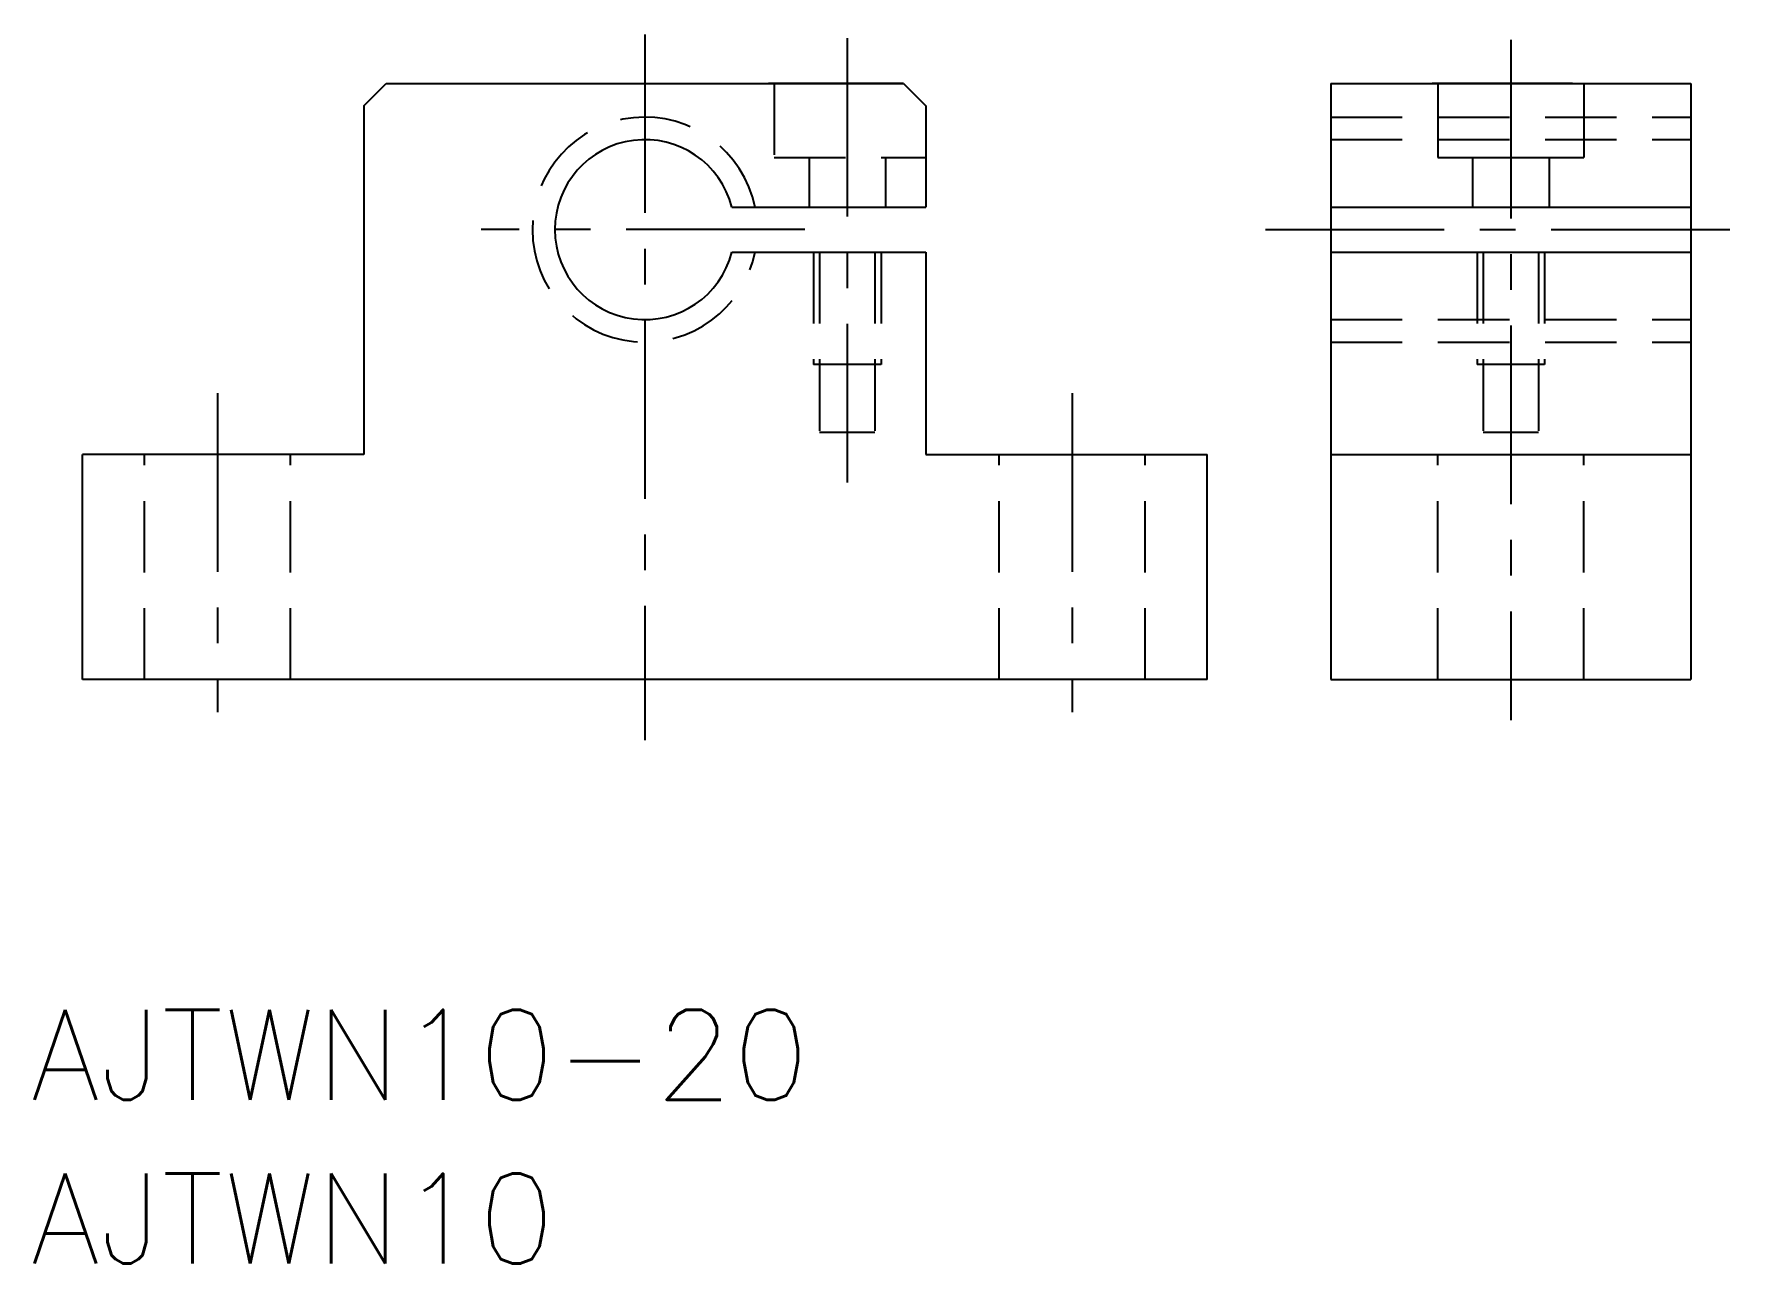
# Model space of a CAD drawing. Extents: x 28.6 to 105.1, y 110.4 to 165.1.
import ezdxf

# ---------------------------------------------------------------- set-up
doc = ezdxf.new("R2010")
doc.units = 0
doc.header["$LTSCALE"] = 0.25
doc.linetypes.add('CENTER', pattern=[50.8, 31.75, -6.35, 6.35, -6.35])
doc.linetypes.add('DASHED', pattern=[19.05, 12.7, -6.35])
doc.layers.get('0').update_dxf_attribs({"linetype": 'CONTINUOUS'})
doc.layers.add('CENTER', color=1, linetype='CENTER')
doc.styles.get("Standard").update_dxf_attribs({"font": 'txt.shx'})

msp = doc.modelspace()

# ---------------------------------------------------------------- linework, layer by layer
for p, q in [((43.265, 161.9), (44.265, 162.9)), ((44.265, 162.9), (67.265, 162.9)), ((67.265, 162.9), (61.265, 162.9)), ((67.265, 162.9), (68.265, 161.9)), ((86.265, 162.9), (86.265, 136.4)), ((86.265, 162.9), (102.265, 162.9)), ((97.015, 162.9), (90.765, 162.9)), ((91.015, 162.9), (91.015, 159.6)), ((97.515, 162.9), (97.515, 159.6)), ((102.265, 162.9), (102.265, 136.4)), ((43.265, 161.9), (43.265, 146.4)), ((68.265, 161.9), (68.265, 157.4)), ((91.015, 159.6), (97.515, 159.6)), ((59.638, 157.4), (68.265, 157.4)), ((86.265, 157.4), (102.265, 157.4)), ((59.638, 155.4), (68.265, 155.4)), ((68.265, 155.4), (68.265, 146.4)), ((86.265, 155.4), (102.265, 155.4)), ((43.265, 146.4), (30.765, 146.4)), ((30.765, 136.4), (30.765, 146.4)), ((68.265, 146.4), (80.765, 146.4)), ((80.765, 136.4), (80.765, 146.4)), ((86.265, 146.4), (102.265, 146.4)), ((80.765, 136.4), (30.765, 136.4)), ((55.265, 136.4), (55.265, 136.4)), ((67.265, 136.4), (67.265, 136.4)), ((86.265, 136.4), (102.265, 136.4))]:
    msp.add_line(p, q)
at = {"color": 3, "linetype": 'DASHED'}
for p, q in [((61.515, 162.9), (61.515, 159.6)), ((86.265, 161.4), (102.265, 161.4)), ((86.265, 160.4), (102.265, 160.4)), ((61.515, 159.6), (68.265, 159.6)), ((63.065, 159.6), (63.065, 157.4)), ((66.465, 159.6), (66.465, 157.4)), ((92.565, 159.6), (92.565, 157.4)), ((95.965, 159.6), (95.965, 157.4)), ((63.265, 155.4), (63.265, 150.4)), ((63.535, 155.4), (63.535, 147.4)), ((65.995, 155.4), (65.995, 147.4)), ((66.265, 155.4), (66.265, 150.4)), ((92.765, 155.4), (92.765, 150.4)), ((93.035, 155.4), (93.035, 147.4)), ((95.495, 155.4), (95.495, 147.4)), ((95.765, 155.4), (95.765, 150.4)), ((86.265, 152.4), (102.265, 152.4)), ((86.265, 151.4), (102.265, 151.4)), ((66.265, 150.4), (63.265, 150.4)), ((95.765, 150.4), (92.765, 150.4)), ((63.535, 147.4), (65.995, 147.4)), ((93.035, 147.4), (95.495, 147.4)), ((33.515, 136.4), (33.515, 146.4)), ((40.015, 136.4), (40.015, 146.4)), ((71.515, 136.4), (71.515, 146.4)), ((78.015, 136.4), (78.015, 146.4)), ((91.015, 136.4), (91.015, 146.4)), ((97.515, 136.4), (97.515, 146.4))]:
    msp.add_line(p, q, dxfattribs=at)
msp.add_arc((55.765, 156.4), 5, 11.53696, 348.46304, dxfattribs=at)
msp.add_arc((55.765, 156.4), 4, 14.47751, 345.52249)
at = {"layer": 'CENTER', "color": 1, "linetype": 'CENTER'}
for p, q in [((55.765, 165.077), (55.765, 133.711)), ((64.765, 164.915), (64.765, 145.168)), ((94.265, 164.834), (94.265, 134.604)), ((62.879, 156.4), (48.488, 156.4)), ((83.36, 156.4), (105.061, 156.4)), ((36.765, 149.126), (36.765, 134.955)), ((74.765, 149.126), (74.765, 134.955))]:
    msp.add_line(p, q, dxfattribs=at)

# ---------------------------------------------------------------- texts
for s, p in [('AJTWN10-20', (28.453, 117.725)), ('AJTWN10', (28.453, 110.445))]:
    msp.add_text(s, height=4).set_placement(p)

doc.saveas('drawing.dxf')
